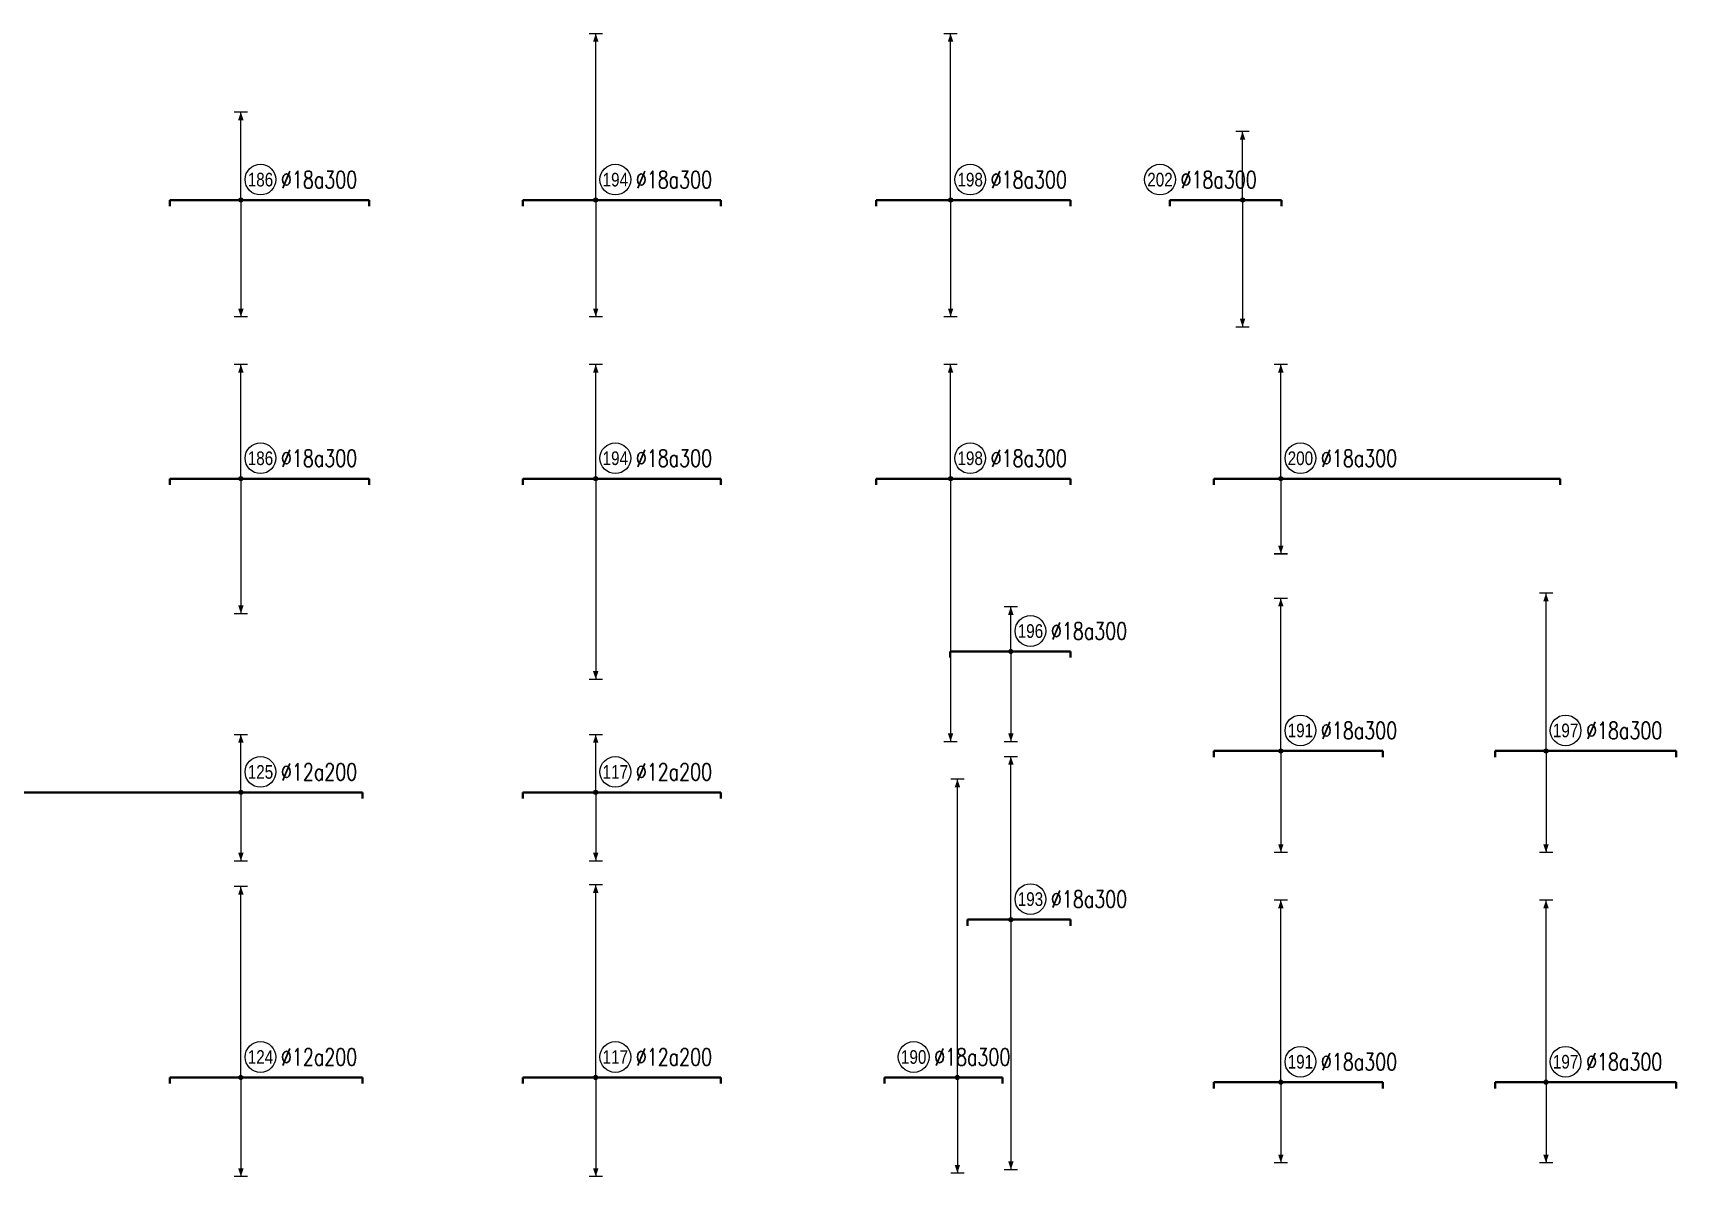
# Model space of a CAD drawing. Header units: millimetres. Extents: x -415354 to 592036, y -374841 to 139309.
# Drawn here: x 154290 to 202450, y -71720 to -38180 of the extents above; entities that cross this region are included whole.
import ezdxf
from ezdxf.enums import TextEntityAlignment as Align

# ---------------------------------------------------------------- set-up
doc = ezdxf.new("R2010")
doc.units = ezdxf.units.MM
doc.header["$MEASUREMENT"] = 0
for name, color, linetype, lineweight in [('NDC_S_DIM', 1, 'Continuous', 15), ('NDC_S_REBAR', 4, 'Continuous', 35), ('NDC_S_VN TEXT', 7, 'Continuous', 20)]:
    doc.layers.add(name, color=color, linetype=linetype, lineweight=lineweight)
doc.styles.add('ARIAL', font='arial.ttf', dxfattribs={"width": 0.8})
doc.styles.add('NDC_EN TXT', font='romans.shx', dxfattribs={"width": 0.8})

# ---------------------------------------------------------------- blocks, each defined once
blk = doc.blocks.new('*U99')
h = blk.add_hatch(color=6)
edge = h.paths.add_edge_path()
edge.add_arc((-5.03, 0), 0.3, 0, 360)
at = {"layer": 'NDC_S_DIM', "color": 8}
for q in [(-5.03, 12.91), (-5.03, -17.09)]:
    blk.add_line((-5.03, 0), q, dxfattribs=at)
for points in [[(-6.03, 12.91, 0.2, 0.2, 0), (-4.03, 12.91, 0, 0, 0)], [(-6.03, -17.09, 0.2, 0.2, 0), (-4.03, -17.09, 0, 0, 0)]]:
    blk.add_lwpolyline(points, format="xyseb", dxfattribs=at)
at = {"layer": 'NDC_S_DIM'}
blk.add_circle((-2.16, 3), 2.25, dxfattribs=at)
at = {"layer": 'NDC_S_DIM', "color": 6}
blk.add_circle((-5.03, 0), 0.3, dxfattribs=at)
at = {"layer": 'NDC_S_DIM', "color": 8}
for points in [[(-5.43, 11.71), (-5.03, 12.91), (-4.63, 11.71)], [(-5.43, -15.89), (-5.03, -17.09), (-4.63, -15.89)]]:
    blk.add_solid(points, dxfattribs=at)
at = {"layer": 'NDC_S_REBAR'}
for p, q in [((0, 0), (-15.46, 0)), ((-15.46, 0), (-15.46, -0.9)), ((0, 0), (13.79, 0)), ((13.79, 0), (13.79, -0.9)), ((-15.46, -0.9), (-15.46, -0.9)), ((13.79, -0.9), (13.79, -0.9))]:
    blk.add_line(p, q, dxfattribs=at)
at = {"layer": 'NDC_S_VN TEXT', "style": 'ARIAL', "width": 0.8}
blk.add_attdef('KHT', text='', height=2, dxfattribs=at).set_placement((-2.16, 3), align=Align.MIDDLE_CENTER)
at = {"layer": 'NDC_S_VN TEXT', "color": 3, "style": 'NDC_EN TXT', "width": 0.75}
blk.add_attdef('DKT', (0.84, 1.75), '', height=2.5, dxfattribs=at)
blk = doc.blocks.new('*U93')
h = blk.add_hatch(color=6)
edge = h.paths.add_edge_path()
edge.add_arc((-5.03, 0), 0.3, 0, 360)
at = {"layer": 'NDC_S_DIM', "color": 8}
for q in [(-5.03, 24.41), (-5.03, -17.09)]:
    blk.add_line((-5.03, 0), q, dxfattribs=at)
for points in [[(-6.03, 24.41, 0.2, 0.2, 0), (-4.03, 24.41, 0, 0, 0)], [(-6.03, -17.09, 0.2, 0.2, 0), (-4.03, -17.09, 0, 0, 0)]]:
    blk.add_lwpolyline(points, format="xyseb", dxfattribs=at)
at = {"layer": 'NDC_S_DIM'}
blk.add_circle((-2.16, 3), 2.25, dxfattribs=at)
at = {"layer": 'NDC_S_DIM', "color": 6}
blk.add_circle((-5.03, 0), 0.3, dxfattribs=at)
at = {"layer": 'NDC_S_DIM', "color": 8}
for points in [[(-5.43, 23.21), (-5.03, 24.41), (-4.63, 23.21)], [(-5.43, -15.89), (-5.03, -17.09), (-4.63, -15.89)]]:
    blk.add_solid(points, dxfattribs=at)
at = {"layer": 'NDC_S_REBAR'}
for p, q in [((0, 0), (-15.71, 0)), ((-15.71, 0), (-15.71, -0.9)), ((0, 0), (13.29, 0)), ((13.29, 0), (13.29, -0.9)), ((-15.71, -0.9), (-15.71, -0.9)), ((13.29, -0.9), (13.29, -0.9))]:
    blk.add_line(p, q, dxfattribs=at)
at = {"layer": 'NDC_S_VN TEXT', "style": 'ARIAL', "width": 0.8}
blk.add_attdef('KHT', text='', height=2, dxfattribs=at).set_placement((-2.16, 3), align=Align.MIDDLE_CENTER)
at = {"layer": 'NDC_S_VN TEXT', "color": 3, "style": 'NDC_EN TXT', "width": 0.75}
blk.add_attdef('DKT', (0.84, 1.75), '', height=2.5, dxfattribs=at)
blk = doc.blocks.new('*U94')
h = blk.add_hatch(color=6)
edge = h.paths.add_edge_path()
edge.add_arc((-5.03, 0), 0.3, 0, 360)
at = {"layer": 'NDC_S_DIM', "color": 8}
for q in [(-5.03, 24.41), (-5.03, -17.09)]:
    blk.add_line((-5.03, 0), q, dxfattribs=at)
for points in [[(-6.03, 24.41, 0.2, 0.2, 0), (-4.03, 24.41, 0, 0, 0)], [(-6.03, -17.09, 0.2, 0.2, 0), (-4.03, -17.09, 0, 0, 0)]]:
    blk.add_lwpolyline(points, format="xyseb", dxfattribs=at)
at = {"layer": 'NDC_S_DIM'}
blk.add_circle((-2.16, 3), 2.25, dxfattribs=at)
at = {"layer": 'NDC_S_DIM', "color": 6}
blk.add_circle((-5.03, 0), 0.3, dxfattribs=at)
at = {"layer": 'NDC_S_DIM', "color": 8}
for points in [[(-5.43, 23.21), (-5.03, 24.41), (-4.63, 23.21)], [(-5.43, -15.89), (-5.03, -17.09), (-4.63, -15.89)]]:
    blk.add_solid(points, dxfattribs=at)
at = {"layer": 'NDC_S_REBAR'}
for p, q in [((0, 0), (-15.96, 0)), ((-15.96, 0), (-15.96, -0.9)), ((0, 0), (12.54, 0)), ((12.54, 0), (12.54, -0.9)), ((-15.96, -0.9), (-15.96, -0.9)), ((12.54, -0.9), (12.54, -0.9))]:
    blk.add_line(p, q, dxfattribs=at)
at = {"layer": 'NDC_S_VN TEXT', "style": 'ARIAL', "width": 0.8}
blk.add_attdef('KHT', text='', height=2, dxfattribs=at).set_placement((-2.16, 3), align=Align.MIDDLE_CENTER)
at = {"layer": 'NDC_S_VN TEXT', "color": 3, "style": 'NDC_EN TXT', "width": 0.75}
blk.add_attdef('DKT', (0.84, 1.75), '', height=2.5, dxfattribs=at)
blk = doc.blocks.new('*U95')
h = blk.add_hatch(color=6)
edge = h.paths.add_edge_path()
edge.add_arc((-5.03, 0), 0.3, 0, 360)
at = {"layer": 'NDC_S_DIM', "color": 8}
for q in [(-5.03, 10.07), (-5.03, -18.59)]:
    blk.add_line((-5.03, 0), q, dxfattribs=at)
for points in [[(-6.03, 10.07, 0.2, 0.2, 0), (-4.03, 10.07, 0, 0, 0)], [(-6.03, -18.59, 0.2, 0.2, 0), (-4.03, -18.59, 0, 0, 0)]]:
    blk.add_lwpolyline(points, format="xyseb", dxfattribs=at)
at = {"layer": 'NDC_S_DIM'}
blk.add_circle((-17.13, 3), 2.25, dxfattribs=at)
at = {"layer": 'NDC_S_DIM', "color": 6}
blk.add_circle((-5.03, 0), 0.3, dxfattribs=at)
at = {"layer": 'NDC_S_DIM', "color": 8}
for points in [[(-5.43, 8.87), (-5.03, 10.07), (-4.63, 8.87)], [(-5.43, -17.39), (-5.03, -18.59), (-4.63, -17.39)]]:
    blk.add_solid(points, dxfattribs=at)
at = {"layer": 'NDC_S_REBAR'}
for p, q in [((0, 0), (-15.71, 0)), ((-15.71, 0), (-15.71, -0.9)), ((0, 0), (0.67, 0)), ((0.67, 0), (0.67, -0.9)), ((-15.71, -0.9), (-15.71, -0.9)), ((0.67, -0.9), (0.67, -0.9))]:
    blk.add_line(p, q, dxfattribs=at)
at = {"layer": 'NDC_S_VN TEXT', "style": 'ARIAL', "width": 0.8}
blk.add_attdef('KHT', text='', height=2, dxfattribs=at).set_placement((-17.13, 3), align=Align.MIDDLE_CENTER)
at = {"layer": 'NDC_S_VN TEXT', "color": 3, "style": 'NDC_EN TXT', "width": 0.75}
blk.add_attdef('DKT', (-14.13, 1.75), '', height=2.5, dxfattribs=at)
blk = doc.blocks.new('*U68')
h = blk.add_hatch(color=6)
edge = h.paths.add_edge_path()
edge.add_arc((-5.03, 0), 0.3, 0, 360)
at = {"layer": 'NDC_S_DIM', "color": 8}
for q in [(-5.03, 16.74), (-5.03, -19.76)]:
    blk.add_line((-5.03, 0), q, dxfattribs=at)
for points in [[(-6.03, 16.74, 0.2, 0.2, 0), (-4.03, 16.74, 0, 0, 0)], [(-6.03, -19.76, 0.2, 0.2, 0), (-4.03, -19.76, 0, 0, 0)]]:
    blk.add_lwpolyline(points, format="xyseb", dxfattribs=at)
at = {"layer": 'NDC_S_DIM'}
blk.add_circle((-2.16, 3), 2.25, dxfattribs=at)
at = {"layer": 'NDC_S_DIM', "color": 6}
blk.add_circle((-5.03, 0), 0.3, dxfattribs=at)
at = {"layer": 'NDC_S_DIM', "color": 8}
for points in [[(-5.43, 15.54), (-5.03, 16.74), (-4.63, 15.54)], [(-5.43, -18.56), (-5.03, -19.76), (-4.63, -18.56)]]:
    blk.add_solid(points, dxfattribs=at)
at = {"layer": 'NDC_S_REBAR'}
for p, q in [((0, 0), (-15.46, 0)), ((-15.46, 0), (-15.46, -0.9)), ((0, 0), (13.79, 0)), ((13.79, 0), (13.79, -0.9)), ((-15.46, -0.9), (-15.46, -0.9)), ((13.79, -0.9), (13.79, -0.9))]:
    blk.add_line(p, q, dxfattribs=at)
at = {"layer": 'NDC_S_VN TEXT', "style": 'ARIAL', "width": 0.8}
blk.add_attdef('KHT', text='', height=2, dxfattribs=at).set_placement((-2.16, 3), align=Align.MIDDLE_CENTER)
at = {"layer": 'NDC_S_VN TEXT', "color": 3, "style": 'NDC_EN TXT', "width": 0.75}
blk.add_attdef('DKT', (0.84, 1.75), '', height=2.5, dxfattribs=at)
blk = doc.blocks.new('*U65')
h = blk.add_hatch(color=6)
edge = h.paths.add_edge_path()
edge.add_arc((-5.03, 0), 0.3, 0, 360)
at = {"layer": 'NDC_S_DIM', "color": 8}
for q in [(-5.03, 16.74), (-5.03, -29.4)]:
    blk.add_line((-5.03, 0), q, dxfattribs=at)
for points in [[(-6.03, 16.74, 0.2, 0.2, 0), (-4.03, 16.74, 0, 0, 0)], [(-6.03, -29.4, 0.2, 0.2, 0), (-4.03, -29.4, 0, 0, 0)]]:
    blk.add_lwpolyline(points, format="xyseb", dxfattribs=at)
at = {"layer": 'NDC_S_DIM'}
blk.add_circle((-2.16, 3), 2.25, dxfattribs=at)
at = {"layer": 'NDC_S_DIM', "color": 6}
blk.add_circle((-5.03, 0), 0.3, dxfattribs=at)
at = {"layer": 'NDC_S_DIM', "color": 8}
for points in [[(-5.43, 15.54), (-5.03, 16.74), (-4.63, 15.54)], [(-5.43, -28.2), (-5.03, -29.4), (-4.63, -28.2)]]:
    blk.add_solid(points, dxfattribs=at)
at = {"layer": 'NDC_S_REBAR'}
for p, q in [((0, 0), (-15.71, 0)), ((-15.71, 0), (-15.71, -0.9)), ((0, 0), (13.29, 0)), ((13.29, 0), (13.29, -0.9)), ((-15.71, -0.9), (-15.71, -0.9)), ((13.29, -0.9), (13.29, -0.9))]:
    blk.add_line(p, q, dxfattribs=at)
at = {"layer": 'NDC_S_VN TEXT', "style": 'ARIAL', "width": 0.8}
blk.add_attdef('KHT', text='', height=2, dxfattribs=at).set_placement((-2.16, 3), align=Align.MIDDLE_CENTER)
at = {"layer": 'NDC_S_VN TEXT', "color": 3, "style": 'NDC_EN TXT', "width": 0.75}
blk.add_attdef('DKT', (0.84, 1.75), '', height=2.5, dxfattribs=at)
blk = doc.blocks.new('*U66')
h = blk.add_hatch(color=6)
edge = h.paths.add_edge_path()
edge.add_arc((-5.03, 0), 0.3, 0, 360)
at = {"layer": 'NDC_S_DIM', "color": 8}
for q in [(-5.03, 16.74), (-5.03, -38.52)]:
    blk.add_line((-5.03, 0), q, dxfattribs=at)
for points in [[(-6.03, 16.74, 0.2, 0.2, 0), (-4.03, 16.74, 0, 0, 0)], [(-6.03, -38.52, 0.2, 0.2, 0), (-4.03, -38.52, 0, 0, 0)]]:
    blk.add_lwpolyline(points, format="xyseb", dxfattribs=at)
at = {"layer": 'NDC_S_DIM'}
blk.add_circle((-2.16, 3), 2.25, dxfattribs=at)
at = {"layer": 'NDC_S_DIM', "color": 6}
blk.add_circle((-5.03, 0), 0.3, dxfattribs=at)
at = {"layer": 'NDC_S_DIM', "color": 8}
for points in [[(-5.43, 15.54), (-5.03, 16.74), (-4.63, 15.54)], [(-5.43, -37.32), (-5.03, -38.52), (-4.63, -37.32)]]:
    blk.add_solid(points, dxfattribs=at)
at = {"layer": 'NDC_S_REBAR'}
for p, q in [((0, 0), (-15.96, 0)), ((-15.96, 0), (-15.96, -0.9)), ((0, 0), (12.54, 0)), ((12.54, 0), (12.54, -0.9)), ((-15.96, -0.9), (-15.96, -0.9)), ((12.54, -0.9), (12.54, -0.9))]:
    blk.add_line(p, q, dxfattribs=at)
at = {"layer": 'NDC_S_VN TEXT', "style": 'ARIAL', "width": 0.8}
blk.add_attdef('KHT', text='', height=2, dxfattribs=at).set_placement((-2.16, 3), align=Align.MIDDLE_CENTER)
at = {"layer": 'NDC_S_VN TEXT', "color": 3, "style": 'NDC_EN TXT', "width": 0.75}
blk.add_attdef('DKT', (0.84, 1.75), '', height=2.5, dxfattribs=at)
blk = doc.blocks.new('*U64')
h = blk.add_hatch(color=6)
edge = h.paths.add_edge_path()
edge.add_arc((-5.03, 0), 0.3, 0, 360)
at = {"layer": 'NDC_S_DIM', "color": 8}
for q in [(-5.03, 16.74), (-5.03, -11.01)]:
    blk.add_line((-5.03, 0), q, dxfattribs=at)
for points in [[(-6.03, 16.74, 0.2, 0.2, 0), (-4.03, 16.74, 0, 0, 0)], [(-6.03, -11.01, 0.2, 0.2, 0), (-4.03, -11.01, 0, 0, 0)]]:
    blk.add_lwpolyline(points, format="xyseb", dxfattribs=at)
at = {"layer": 'NDC_S_DIM'}
blk.add_circle((-2.16, 3), 2.25, dxfattribs=at)
at = {"layer": 'NDC_S_DIM', "color": 6}
blk.add_circle((-5.03, 0), 0.3, dxfattribs=at)
at = {"layer": 'NDC_S_DIM', "color": 8}
for points in [[(-5.43, 15.54), (-5.03, 16.74), (-4.63, 15.54)], [(-5.43, -9.81), (-5.03, -11.01), (-4.63, -9.81)]]:
    blk.add_solid(points, dxfattribs=at)
at = {"layer": 'NDC_S_REBAR'}
for p, q in [((0, 0), (-14.85, 0)), ((-14.85, 0), (-14.85, -0.9)), ((0, 0), (35.9, 0)), ((35.9, 0), (35.9, -0.9)), ((-14.85, -0.9), (-14.85, -0.9)), ((35.9, -0.9), (35.9, -0.9))]:
    blk.add_line(p, q, dxfattribs=at)
at = {"layer": 'NDC_S_VN TEXT', "style": 'ARIAL', "width": 0.8}
blk.add_attdef('KHT', text='', height=2, dxfattribs=at).set_placement((-2.16, 3), align=Align.MIDDLE_CENTER)
at = {"layer": 'NDC_S_VN TEXT', "color": 3, "style": 'NDC_EN TXT', "width": 0.75}
blk.add_attdef('DKT', (0.84, 1.75), '', height=2.5, dxfattribs=at)
blk = doc.blocks.new('*U60')
h = blk.add_hatch(color=6)
edge = h.paths.add_edge_path()
edge.add_arc((-5.03, 0), 0.3, 0, 360)
at = {"layer": 'NDC_S_DIM', "color": 8}
for q in [(-5.03, 8.46), (-5.03, -10.04)]:
    blk.add_line((-5.03, 0), q, dxfattribs=at)
for points in [[(-6.03, 8.46, 0.2, 0.2, 0), (-4.03, 8.46, 0, 0, 0)], [(-6.03, -10.04, 0.2, 0.2, 0), (-4.03, -10.04, 0, 0, 0)]]:
    blk.add_lwpolyline(points, format="xyseb", dxfattribs=at)
at = {"layer": 'NDC_S_DIM'}
blk.add_circle((-2.16, 3), 2.25, dxfattribs=at)
at = {"layer": 'NDC_S_DIM', "color": 6}
blk.add_circle((-5.03, 0), 0.3, dxfattribs=at)
at = {"layer": 'NDC_S_DIM', "color": 8}
for points in [[(-5.43, 7.26), (-5.03, 8.46), (-4.63, 7.26)], [(-5.43, -8.84), (-5.03, -10.04), (-4.63, -8.84)]]:
    blk.add_solid(points, dxfattribs=at)
at = {"layer": 'NDC_S_REBAR'}
for p, q in [((0, 0), (-41.31, 0)), ((-41.31, 0), (-41.31, -0.9)), ((0, 0), (12.79, 0)), ((12.79, 0), (12.79, -0.9)), ((-41.31, -0.9), (-41.31, -0.9)), ((12.79, -0.9), (12.79, -0.9))]:
    blk.add_line(p, q, dxfattribs=at)
at = {"layer": 'NDC_S_VN TEXT', "style": 'ARIAL', "width": 0.8}
blk.add_attdef('KHT', text='', height=2, dxfattribs=at).set_placement((-2.16, 3), align=Align.MIDDLE_CENTER)
at = {"layer": 'NDC_S_VN TEXT', "color": 3, "style": 'NDC_EN TXT', "width": 0.75}
blk.add_attdef('DKT', (0.84, 1.75), '', height=2.5, dxfattribs=at)
blk = doc.blocks.new('*U61')
h = blk.add_hatch(color=6)
edge = h.paths.add_edge_path()
edge.add_arc((-5.03, 0), 0.3, 0, 360)
at = {"layer": 'NDC_S_DIM', "color": 8}
for q in [(-5.03, 8.46), (-5.03, -10.04)]:
    blk.add_line((-5.03, 0), q, dxfattribs=at)
for points in [[(-6.03, 8.46, 0.2, 0.2, 0), (-4.03, 8.46, 0, 0, 0)], [(-6.03, -10.04, 0.2, 0.2, 0), (-4.03, -10.04, 0, 0, 0)]]:
    blk.add_lwpolyline(points, format="xyseb", dxfattribs=at)
at = {"layer": 'NDC_S_DIM'}
blk.add_circle((-2.16, 3), 2.25, dxfattribs=at)
at = {"layer": 'NDC_S_DIM', "color": 6}
blk.add_circle((-5.03, 0), 0.3, dxfattribs=at)
at = {"layer": 'NDC_S_DIM', "color": 8}
for points in [[(-5.43, 7.26), (-5.03, 8.46), (-4.63, 7.26)], [(-5.43, -8.84), (-5.03, -10.04), (-4.63, -8.84)]]:
    blk.add_solid(points, dxfattribs=at)
at = {"layer": 'NDC_S_REBAR'}
for p, q in [((0, 0), (-15.71, 0)), ((-15.71, 0), (-15.71, -0.9)), ((0, 0), (13.29, 0)), ((13.29, 0), (13.29, -0.9)), ((-15.71, -0.9), (-15.71, -0.9)), ((13.29, -0.9), (13.29, -0.9))]:
    blk.add_line(p, q, dxfattribs=at)
at = {"layer": 'NDC_S_VN TEXT', "style": 'ARIAL', "width": 0.8}
blk.add_attdef('KHT', text='', height=2, dxfattribs=at).set_placement((-2.16, 3), align=Align.MIDDLE_CENTER)
at = {"layer": 'NDC_S_VN TEXT', "color": 3, "style": 'NDC_EN TXT', "width": 0.75}
blk.add_attdef('DKT', (0.84, 1.75), '', height=2.5, dxfattribs=at)
blk = doc.blocks.new('*U57')
h = blk.add_hatch(color=6)
edge = h.paths.add_edge_path()
edge.add_arc((-5.03, 0), 0.3, 0, 360)
at = {"layer": 'NDC_S_DIM', "color": 8}
for q in [(-5.03, 23.89), (-5.03, -36.64)]:
    blk.add_line((-5.03, 0), q, dxfattribs=at)
for points in [[(-6.03, 23.89, 0.2, 0.2, 0), (-4.03, 23.89, 0, 0, 0)], [(-6.03, -36.64, 0.2, 0.2, 0), (-4.03, -36.64, 0, 0, 0)]]:
    blk.add_lwpolyline(points, format="xyseb", dxfattribs=at)
at = {"layer": 'NDC_S_DIM'}
blk.add_circle((-2.16, 3), 2.25, dxfattribs=at)
at = {"layer": 'NDC_S_DIM', "color": 6}
blk.add_circle((-5.03, 0), 0.3, dxfattribs=at)
at = {"layer": 'NDC_S_DIM', "color": 8}
for points in [[(-5.43, 22.69), (-5.03, 23.89), (-4.63, 22.69)], [(-5.43, -35.44), (-5.03, -36.64), (-4.63, -35.44)]]:
    blk.add_solid(points, dxfattribs=at)
at = {"layer": 'NDC_S_REBAR'}
for p, q in [((0, 0), (-11.39, 0)), ((-11.39, 0), (-11.39, -0.9)), ((0, 0), (3.71, 0)), ((3.71, 0), (3.71, -0.9)), ((-11.39, -0.9), (-11.39, -0.9)), ((3.71, -0.9), (3.71, -0.9))]:
    blk.add_line(p, q, dxfattribs=at)
at = {"layer": 'NDC_S_VN TEXT', "style": 'ARIAL', "width": 0.8}
blk.add_attdef('KHT', text='', height=2, dxfattribs=at).set_placement((-2.16, 3), align=Align.MIDDLE_CENTER)
at = {"layer": 'NDC_S_VN TEXT', "color": 3, "style": 'NDC_EN TXT', "width": 0.75}
blk.add_attdef('DKT', (0.84, 1.75), '', height=2.5, dxfattribs=at)
blk = doc.blocks.new('*U58')
h = blk.add_hatch(color=6)
edge = h.paths.add_edge_path()
edge.add_arc((-5.03, 0), 0.3, 0, 360)
at = {"layer": 'NDC_S_DIM', "color": 8}
for q in [(-5.03, 22.38), (-5.03, -14.87)]:
    blk.add_line((-5.03, 0), q, dxfattribs=at)
for points in [[(-6.03, 22.38, 0.2, 0.2, 0), (-4.03, 22.38, 0, 0, 0)], [(-6.03, -14.87, 0.2, 0.2, 0), (-4.03, -14.87, 0, 0, 0)]]:
    blk.add_lwpolyline(points, format="xyseb", dxfattribs=at)
at = {"layer": 'NDC_S_DIM'}
blk.add_circle((-2.16, 3), 2.25, dxfattribs=at)
at = {"layer": 'NDC_S_DIM', "color": 6}
blk.add_circle((-5.03, 0), 0.3, dxfattribs=at)
at = {"layer": 'NDC_S_DIM', "color": 8}
for points in [[(-5.43, 21.18), (-5.03, 22.38), (-4.63, 21.18)], [(-5.43, -13.67), (-5.03, -14.87), (-4.63, -13.67)]]:
    blk.add_solid(points, dxfattribs=at)
at = {"layer": 'NDC_S_REBAR'}
for p, q in [((0, 0), (-14.85, 0)), ((-14.85, 0), (-14.85, -0.9)), ((0, 0), (9.9, 0)), ((9.9, 0), (9.9, -0.9)), ((-14.85, -0.9), (-14.85, -0.9)), ((9.9, -0.9), (9.9, -0.9))]:
    blk.add_line(p, q, dxfattribs=at)
at = {"layer": 'NDC_S_VN TEXT', "style": 'ARIAL', "width": 0.8}
blk.add_attdef('KHT', text='', height=2, dxfattribs=at).set_placement((-2.16, 3), align=Align.MIDDLE_CENTER)
at = {"layer": 'NDC_S_VN TEXT', "color": 3, "style": 'NDC_EN TXT', "width": 0.75}
blk.add_attdef('DKT', (0.84, 1.75), '', height=2.5, dxfattribs=at)
blk = doc.blocks.new('*U59')
h = blk.add_hatch(color=6)
edge = h.paths.add_edge_path()
edge.add_arc((-5.03, 0), 0.3, 0, 360)
at = {"layer": 'NDC_S_DIM', "color": 8}
for q in [(-5.03, 23.13), (-5.03, -14.87)]:
    blk.add_line((-5.03, 0), q, dxfattribs=at)
for points in [[(-6.03, 23.13, 0.2, 0.2, 0), (-4.03, 23.13, 0, 0, 0)], [(-6.03, -14.87, 0.2, 0.2, 0), (-4.03, -14.87, 0, 0, 0)]]:
    blk.add_lwpolyline(points, format="xyseb", dxfattribs=at)
at = {"layer": 'NDC_S_DIM'}
blk.add_circle((-2.16, 3), 2.25, dxfattribs=at)
at = {"layer": 'NDC_S_DIM', "color": 6}
blk.add_circle((-5.03, 0), 0.3, dxfattribs=at)
at = {"layer": 'NDC_S_DIM', "color": 8}
for points in [[(-5.43, 21.93), (-5.03, 23.13), (-4.63, 21.93)], [(-5.43, -13.67), (-5.03, -14.87), (-4.63, -13.67)]]:
    blk.add_solid(points, dxfattribs=at)
at = {"layer": 'NDC_S_REBAR'}
for p, q in [((0, 0), (-12.46, 0)), ((-12.46, 0), (-12.46, -0.9)), ((0, 0), (14.04, 0)), ((14.04, 0), (14.04, -0.9)), ((-12.46, -0.9), (-12.46, -0.9)), ((14.04, -0.9), (14.04, -0.9))]:
    blk.add_line(p, q, dxfattribs=at)
at = {"layer": 'NDC_S_VN TEXT', "style": 'ARIAL', "width": 0.8}
blk.add_attdef('KHT', text='', height=2, dxfattribs=at).set_placement((-2.16, 3), align=Align.MIDDLE_CENTER)
at = {"layer": 'NDC_S_VN TEXT', "color": 3, "style": 'NDC_EN TXT', "width": 0.75}
blk.add_attdef('DKT', (0.84, 1.75), '', height=2.5, dxfattribs=at)
blk = doc.blocks.new('*U50')
h = blk.add_hatch(color=6)
edge = h.paths.add_edge_path()
edge.add_arc((-5.03, 0), 0.3, 0, 360)
at = {"layer": 'NDC_S_DIM', "color": 8}
for q in [(-5.03, 27.99), (-5.03, -14.51)]:
    blk.add_line((-5.03, 0), q, dxfattribs=at)
for points in [[(-6.03, 27.99, 0.2, 0.2, 0), (-4.03, 27.99, 0, 0, 0)], [(-6.03, -14.51, 0.2, 0.2, 0), (-4.03, -14.51, 0, 0, 0)]]:
    blk.add_lwpolyline(points, format="xyseb", dxfattribs=at)
at = {"layer": 'NDC_S_DIM'}
blk.add_circle((-2.16, 3), 2.25, dxfattribs=at)
at = {"layer": 'NDC_S_DIM', "color": 6}
blk.add_circle((-5.03, 0), 0.3, dxfattribs=at)
at = {"layer": 'NDC_S_DIM', "color": 8}
for points in [[(-5.43, 26.79), (-5.03, 27.99), (-4.63, 26.79)], [(-5.43, -13.31), (-5.03, -14.51), (-4.63, -13.31)]]:
    blk.add_solid(points, dxfattribs=at)
at = {"layer": 'NDC_S_REBAR'}
for p, q in [((0, 0), (-15.46, 0)), ((-15.46, 0), (-15.46, -0.9)), ((0, 0), (12.79, 0)), ((12.79, 0), (12.79, -0.9)), ((-15.46, -0.9), (-15.46, -0.9)), ((12.79, -0.9), (12.79, -0.9))]:
    blk.add_line(p, q, dxfattribs=at)
at = {"layer": 'NDC_S_VN TEXT', "style": 'ARIAL', "width": 0.8}
blk.add_attdef('KHT', text='', height=2, dxfattribs=at).set_placement((-2.16, 3), align=Align.MIDDLE_CENTER)
at = {"layer": 'NDC_S_VN TEXT', "color": 3, "style": 'NDC_EN TXT', "width": 0.75}
blk.add_attdef('DKT', (0.84, 1.75), '', height=2.5, dxfattribs=at)
blk = doc.blocks.new('*U51')
h = blk.add_hatch(color=6)
edge = h.paths.add_edge_path()
edge.add_arc((-5.03, 0), 0.3, 0, 360)
at = {"layer": 'NDC_S_DIM', "color": 8}
for q in [(-5.03, 43.73), (-5.03, -14.01)]:
    blk.add_line((-5.03, 0), q, dxfattribs=at)
for points in [[(-6.03, 43.73, 0.2, 0.2, 0), (-4.03, 43.73, 0, 0, 0)], [(-6.03, -14.01, 0.2, 0.2, 0), (-4.03, -14.01, 0, 0, 0)]]:
    blk.add_lwpolyline(points, format="xyseb", dxfattribs=at)
at = {"layer": 'NDC_S_DIM'}
blk.add_circle((-11.44, 3), 2.25, dxfattribs=at)
at = {"layer": 'NDC_S_DIM', "color": 6}
blk.add_circle((-5.03, 0), 0.3, dxfattribs=at)
at = {"layer": 'NDC_S_DIM', "color": 8}
for points in [[(-5.43, 42.53), (-5.03, 43.73), (-4.63, 42.53)], [(-5.43, -12.81), (-5.03, -14.01), (-4.63, -12.81)]]:
    blk.add_solid(points, dxfattribs=at)
at = {"layer": 'NDC_S_REBAR'}
for p, q in [((0, 0), (-15.71, 0)), ((-15.71, 0), (-15.71, -0.9)), ((0, 0), (1.6, 0)), ((1.6, 0), (1.6, -0.9)), ((-15.71, -0.9), (-15.71, -0.9)), ((1.6, -0.9), (1.6, -0.9))]:
    blk.add_line(p, q, dxfattribs=at)
at = {"layer": 'NDC_S_VN TEXT', "style": 'ARIAL', "width": 0.8}
blk.add_attdef('KHT', text='', height=2, dxfattribs=at).set_placement((-11.44, 3), align=Align.MIDDLE_CENTER)
at = {"layer": 'NDC_S_VN TEXT', "color": 3, "style": 'NDC_EN TXT', "width": 0.75}
blk.add_attdef('DKT', (-8.44, 1.75), '', height=2.5, dxfattribs=at)
blk = doc.blocks.new('*U46')
h = blk.add_hatch(color=6)
edge = h.paths.add_edge_path()
edge.add_arc((-5.03, 0), 0.3, 0, 360)
at = {"layer": 'NDC_S_DIM', "color": 8}
for q in [(-5.03, 26.69), (-5.03, -11.81)]:
    blk.add_line((-5.03, 0), q, dxfattribs=at)
for points in [[(-6.03, 26.69, 0.2, 0.2, 0), (-4.03, 26.69, 0, 0, 0)], [(-6.03, -11.81, 0.2, 0.2, 0), (-4.03, -11.81, 0, 0, 0)]]:
    blk.add_lwpolyline(points, format="xyseb", dxfattribs=at)
at = {"layer": 'NDC_S_DIM'}
blk.add_circle((-2.16, 3), 2.25, dxfattribs=at)
at = {"layer": 'NDC_S_DIM', "color": 6}
blk.add_circle((-5.03, 0), 0.3, dxfattribs=at)
at = {"layer": 'NDC_S_DIM', "color": 8}
for points in [[(-5.43, 25.49), (-5.03, 26.69), (-4.63, 25.49)], [(-5.43, -10.61), (-5.03, -11.81), (-4.63, -10.61)]]:
    blk.add_solid(points, dxfattribs=at)
at = {"layer": 'NDC_S_REBAR'}
for p, q in [((0, 0), (-14.85, 0)), ((-14.85, 0), (-14.85, -0.9)), ((0, 0), (9.9, 0)), ((9.9, 0), (9.9, -0.9)), ((-14.85, -0.9), (-14.85, -0.9)), ((9.9, -0.9), (9.9, -0.9))]:
    blk.add_line(p, q, dxfattribs=at)
at = {"layer": 'NDC_S_VN TEXT', "style": 'ARIAL', "width": 0.8}
blk.add_attdef('KHT', text='', height=2, dxfattribs=at).set_placement((-2.16, 3), align=Align.MIDDLE_CENTER)
at = {"layer": 'NDC_S_VN TEXT', "color": 3, "style": 'NDC_EN TXT', "width": 0.75}
blk.add_attdef('DKT', (0.84, 1.75), '', height=2.5, dxfattribs=at)
blk = doc.blocks.new('*U47')
h = blk.add_hatch(color=6)
edge = h.paths.add_edge_path()
edge.add_arc((-5.03, 0), 0.3, 0, 360)
at = {"layer": 'NDC_S_DIM', "color": 8}
for q in [(-5.03, 26.69), (-5.03, -11.81)]:
    blk.add_line((-5.03, 0), q, dxfattribs=at)
for points in [[(-6.03, 26.69, 0.2, 0.2, 0), (-4.03, 26.69, 0, 0, 0)], [(-6.03, -11.81, 0.2, 0.2, 0), (-4.03, -11.81, 0, 0, 0)]]:
    blk.add_lwpolyline(points, format="xyseb", dxfattribs=at)
at = {"layer": 'NDC_S_DIM'}
blk.add_circle((-2.16, 3), 2.25, dxfattribs=at)
at = {"layer": 'NDC_S_DIM', "color": 6}
blk.add_circle((-5.03, 0), 0.3, dxfattribs=at)
at = {"layer": 'NDC_S_DIM', "color": 8}
for points in [[(-5.43, 25.49), (-5.03, 26.69), (-4.63, 25.49)], [(-5.43, -10.61), (-5.03, -11.81), (-4.63, -10.61)]]:
    blk.add_solid(points, dxfattribs=at)
at = {"layer": 'NDC_S_REBAR'}
for p, q in [((0, 0), (-12.46, 0)), ((-12.46, 0), (-12.46, -0.9)), ((0, 0), (14.04, 0)), ((14.04, 0), (14.04, -0.9)), ((-12.46, -0.9), (-12.46, -0.9)), ((14.04, -0.9), (14.04, -0.9))]:
    blk.add_line(p, q, dxfattribs=at)
at = {"layer": 'NDC_S_VN TEXT', "style": 'ARIAL', "width": 0.8}
blk.add_attdef('KHT', text='', height=2, dxfattribs=at).set_placement((-2.16, 3), align=Align.MIDDLE_CENTER)
at = {"layer": 'NDC_S_VN TEXT', "color": 3, "style": 'NDC_EN TXT', "width": 0.75}
blk.add_attdef('DKT', (0.84, 1.75), '', height=2.5, dxfattribs=at)
blk = doc.blocks.new('*U574')
h = blk.add_hatch(color=6)
edge = h.paths.add_edge_path()
edge.add_arc((-5.03, 0), 0.3, 0, 360)
at = {"layer": 'NDC_S_DIM', "color": 8}
for q in [(-5.03, 28.24), (-5.03, -14.51)]:
    blk.add_line((-5.03, 0), q, dxfattribs=at)
for points in [[(-6.03, 28.24, 0.2, 0.2, 0), (-4.03, 28.24, 0, 0, 0)], [(-6.03, -14.51, 0.2, 0.2, 0), (-4.03, -14.51, 0, 0, 0)]]:
    blk.add_lwpolyline(points, format="xyseb", dxfattribs=at)
at = {"layer": 'NDC_S_DIM'}
blk.add_circle((-2.16, 3), 2.25, dxfattribs=at)
at = {"layer": 'NDC_S_DIM', "color": 6}
blk.add_circle((-5.03, 0), 0.3, dxfattribs=at)
at = {"layer": 'NDC_S_DIM', "color": 8}
for points in [[(-5.43, 27.04), (-5.03, 28.24), (-4.63, 27.04)], [(-5.43, -13.31), (-5.03, -14.51), (-4.63, -13.31)]]:
    blk.add_solid(points, dxfattribs=at)
at = {"layer": 'NDC_S_REBAR'}
for p, q in [((0, 0), (-15.71, 0)), ((-15.71, 0), (-15.71, -0.9)), ((0, 0), (13.29, 0)), ((13.29, 0), (13.29, -0.9)), ((-15.71, -0.9), (-15.71, -0.9)), ((13.29, -0.9), (13.29, -0.9))]:
    blk.add_line(p, q, dxfattribs=at)
at = {"layer": 'NDC_S_VN TEXT', "style": 'ARIAL', "width": 0.8}
blk.add_attdef('KHT', text='', height=2, dxfattribs=at).set_placement((-2.16, 3), align=Align.MIDDLE_CENTER)
at = {"layer": 'NDC_S_VN TEXT', "color": 3, "style": 'NDC_EN TXT', "width": 0.75}
blk.add_attdef('DKT', (0.84, 1.75), '', height=2.5, dxfattribs=at)
blk = doc.blocks.new('*U732')
h = blk.add_hatch(color=6)
edge = h.paths.add_edge_path()
edge.add_arc((-5.03, 0), 0.3, 0, 360)
at = {"layer": 'NDC_S_DIM', "color": 8}
for q in [(-5.03, 6.56), (-5.03, -13.21)]:
    blk.add_line((-5.03, 0), q, dxfattribs=at)
for points in [[(-6.03, 6.56, 0.2, 0.2, 0), (-4.03, 6.56, 0, 0, 0)], [(-6.03, -13.21, 0.2, 0.2, 0), (-4.03, -13.21, 0, 0, 0)]]:
    blk.add_lwpolyline(points, format="xyseb", dxfattribs=at)
at = {"layer": 'NDC_S_DIM'}
blk.add_circle((-2.16, 3), 2.25, dxfattribs=at)
at = {"layer": 'NDC_S_DIM', "color": 6}
blk.add_circle((-5.03, 0), 0.3, dxfattribs=at)
at = {"layer": 'NDC_S_DIM', "color": 8}
for points in [[(-5.43, 5.36), (-5.03, 6.56), (-4.63, 5.36)], [(-5.43, -12.01), (-5.03, -13.21), (-4.63, -12.01)]]:
    blk.add_solid(points, dxfattribs=at)
at = {"layer": 'NDC_S_REBAR'}
for p, q in [((0, 0), (-13.93, 0)), ((-13.93, 0), (-13.93, -0.9)), ((0, 0), (3.71, 0)), ((3.71, 0), (3.71, -0.9)), ((-13.93, -0.9), (-13.93, -0.9)), ((3.71, -0.9), (3.71, -0.9))]:
    blk.add_line(p, q, dxfattribs=at)
at = {"layer": 'NDC_S_VN TEXT', "style": 'ARIAL', "width": 0.8}
blk.add_attdef('KHT', text='', height=2, dxfattribs=at).set_placement((-2.16, 3), align=Align.MIDDLE_CENTER)
at = {"layer": 'NDC_S_VN TEXT', "color": 3, "style": 'NDC_EN TXT', "width": 0.75}
blk.add_attdef('DKT', (0.84, 1.75), '', height=2.5, dxfattribs=at)

msp = doc.modelspace()

# ---------------------------------------------------------------- block references
at = {"xscale": 200, "yscale": 200, "zscale": 200}
for name, p, values in [('*U93', (171792.4, -43081.6), {'KHT': '194', 'DKT': '%%C18a300'}), ('*U94', (182192.4, -43081.6), {'KHT': '198', 'DKT': '%%C18a300'}), ('*U99', (161392.4, -43081.6), {'KHT': '186', 'DKT': '%%C18a300'}), ('*U95', (190749.1, -43081.6), {'KHT': '202', 'DKT': '%%C18a300'}), ('*U68', (161392.4, -51247.9), {'KHT': '186', 'DKT': '%%C18a300'}), ('*U65', (171792.4, -51247.9), {'KHT': '194', 'DKT': '%%C18a300'}), ('*U66', (182192.4, -51247.9), {'KHT': '198', 'DKT': '%%C18a300'}), ('*U64', (191870.7, -51247.9), {'KHT': '200', 'DKT': '%%C18a300'}), ('*U58', (191870.7, -59226.8), {'KHT': '191', 'DKT': '%%C18a300'}), ('*U59', (199642.4, -59226.8), {'KHT': '197', 'DKT': '%%C18a300'}), ('*U732', (183958.9, -56312.1), {'KHT': '196', 'DKT': '%%C18a300'}), ('*U60', (161392.4, -60441.8), {'KHT': '125', 'DKT': '%%C12a200'}), ('*U61', (171792.4, -60441.8), {'KHT': '117', 'DKT': '%%C12a200'}), ('*U57', (183958.9, -64171.3), {'KHT': '193', 'DKT': '%%C18a300'}), ('*U51', (182392.3, -68798.4), {'KHT': '190', 'DKT': '%%C18a300'}), ('*U50', (161392.4, -68798.4), {'KHT': '124', 'DKT': '%%C12a200'}), ('*U574', (171792.4, -68798.4), {'KHT': '117', 'DKT': '%%C12a200'}), ('*U46', (191870.7, -68937.8), {'KHT': '191', 'DKT': '%%C18a300'}), ('*U47', (199642.4, -68937.8), {'KHT': '197', 'DKT': '%%C18a300'})]:
    msp.add_blockref(name, p, dxfattribs=at).add_auto_attribs(values)

doc.saveas('drawing.dxf')
